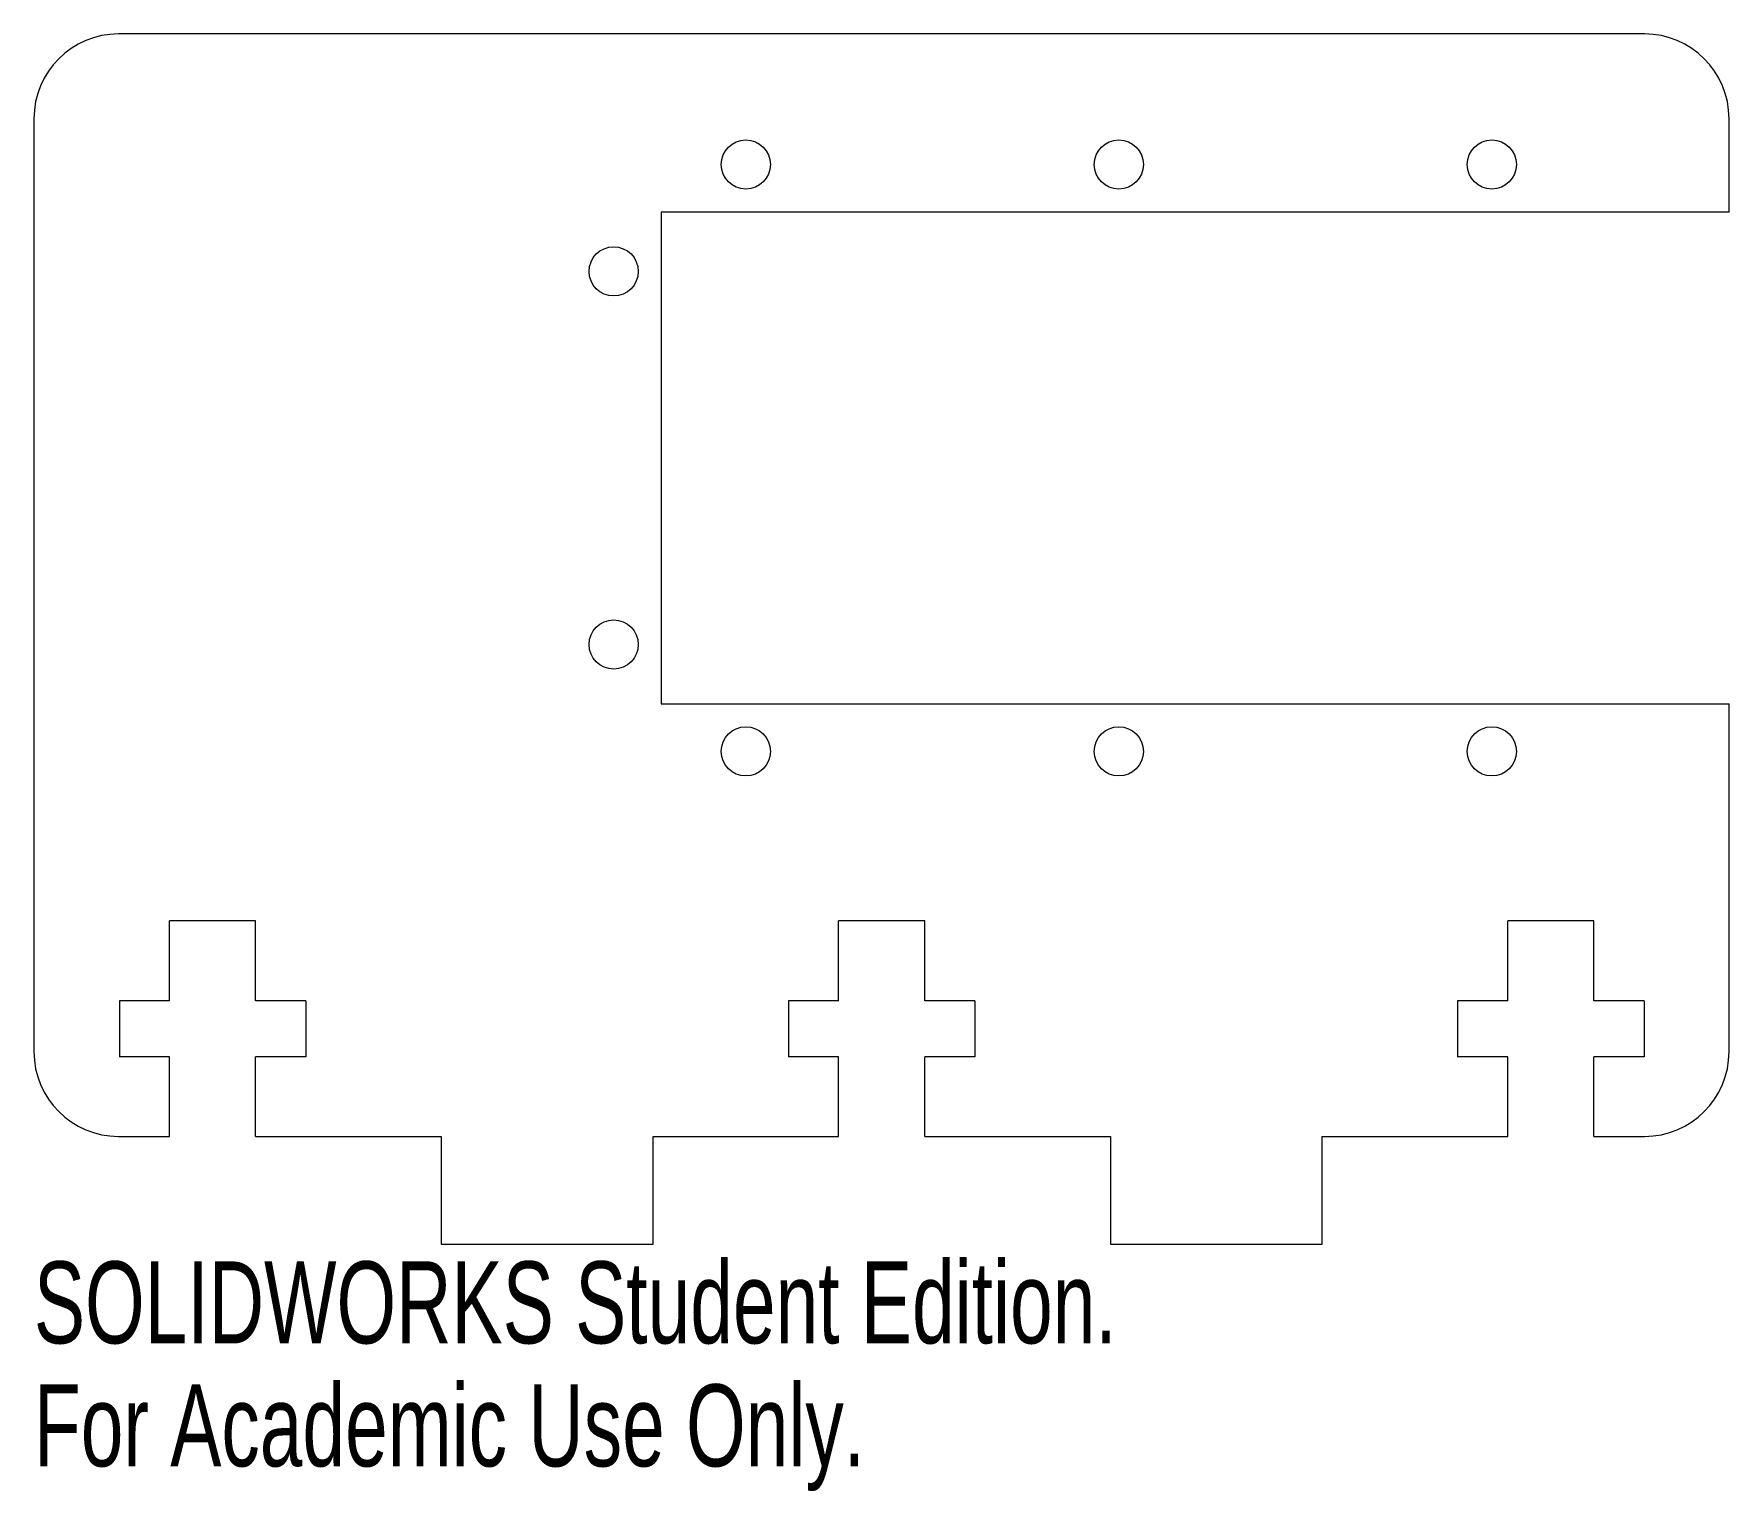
# Model space of a CAD drawing. Header units: millimetres. Extents: x 0 to 100, y -21 to 65.
import ezdxf

# ---------------------------------------------------------------- set-up
doc = ezdxf.new("R2010")
doc.units = ezdxf.units.MM
doc.styles.add('SLDTEXTSTYLE0', font='TXT', dxfattribs={"width": 0.7})

msp = doc.modelspace()

# ---------------------------------------------------------------- linework, layer by layer
at = {"color": 7, "linetype": 'Continuous', "lineweight": 15}
for p, q in [((95, 65), (5, 65)), ((0, 60), (0, 5)), ((100, 54.5), (100, 60)), ((100, 54.5), (37, 54.5)), ((37, 54.5), (37, 25.5)), ((37, 25.5), (100, 25.5)), ((100, 5), (100, 25.5)), ((13.0787, 12.7), (7.9987, 12.7)), ((7.9987, 8.001), (7.9987, 12.7)), ((13.0787, 8.001), (13.0787, 12.7)), ((52.5529, 12.7), (47.4729, 12.7)), ((47.4729, 8.001), (47.4729, 12.7)), ((52.5529, 8.001), (52.5529, 12.7)), ((92.0271, 12.7), (86.9471, 12.7)), ((86.9471, 8.001), (86.9471, 12.7)), ((92.0271, 8.001), (92.0271, 12.7)), ((7.9987, 8.001), (5.0396, 8.001)), ((5.0396, 8.001), (5.0396, 4.699)), ((16.0378, 8.001), (13.0787, 8.001)), ((16.0378, 8.001), (16.0378, 4.699)), ((47.4729, 8.001), (44.5138, 8.001)), ((44.5138, 8.001), (44.5138, 4.699)), ((55.512, 8.001), (52.5529, 8.001)), ((55.512, 8.001), (55.512, 4.699)), ((86.9471, 8.001), (83.988, 8.001)), ((83.988, 8.001), (83.988, 4.699)), ((94.9862, 8.001), (92.0271, 8.001)), ((94.9862, 8.001), (94.9862, 4.699)), ((7.9987, 4.699), (5.0396, 4.699)), ((7.9987, 0), (7.9987, 4.699)), ((13.0787, 0), (13.0787, 4.699)), ((16.0378, 4.699), (13.0787, 4.699)), ((47.4729, 4.699), (44.5138, 4.699)), ((47.4729, 0), (47.4729, 4.699)), ((52.5529, 0), (52.5529, 4.699)), ((55.512, 4.699), (52.5529, 4.699)), ((86.9471, 4.699), (83.988, 4.699)), ((86.9471, 0), (86.9471, 4.699)), ((92.0271, 0), (92.0271, 4.699)), ((94.9862, 4.699), (92.0271, 4.699)), ((5, 0), (7.9987, 0)), ((13.0787, 0), (24.0258, 0)), ((24.0258, 0), (24.0258, -6.35)), ((36.5258, 0), (47.4729, 0)), ((36.5258, -6.35), (36.5258, 0)), ((52.5529, 0), (63.5, 0)), ((63.5, 0), (63.5, -6.35)), ((76, 0), (86.9471, 0)), ((76, -6.35), (76, 0)), ((92.0271, 0), (95, 0)), ((24.0258, -6.35), (36.5258, -6.35)), ((63.5, -6.35), (76, -6.35))]:
    msp.add_line(p, q, dxfattribs=at)
for centre in [(42, 57.3), (64, 57.3), (86, 57.3), (34.2, 51), (34.2, 29), (42, 22.7), (64, 22.7), (86, 22.7)]:
    msp.add_circle(centre, 1.45, dxfattribs=at)
for centre, start, end in [((5, 60), 90, 180), ((95, 60), 0, 90), ((5, 5), 180, 270), ((95, 5), 270, 0)]:
    msp.add_arc(centre, 5, start, end, dxfattribs=at)

# ---------------------------------------------------------------- texts
at = {"color": 7, "linetype": 'Continuous', "char_height": 4.83362, "attachment_point": 1, "style": 'SLDTEXTSTYLE0'}
for s, insert in [('SOLIDWORKS Student Edition.', (0, -7.3696)), ('For Academic Use Only.', (0, -14.62))]:
    msp.add_mtext(s, dxfattribs=dict(at, insert=insert))

doc.saveas('drawing.dxf')
